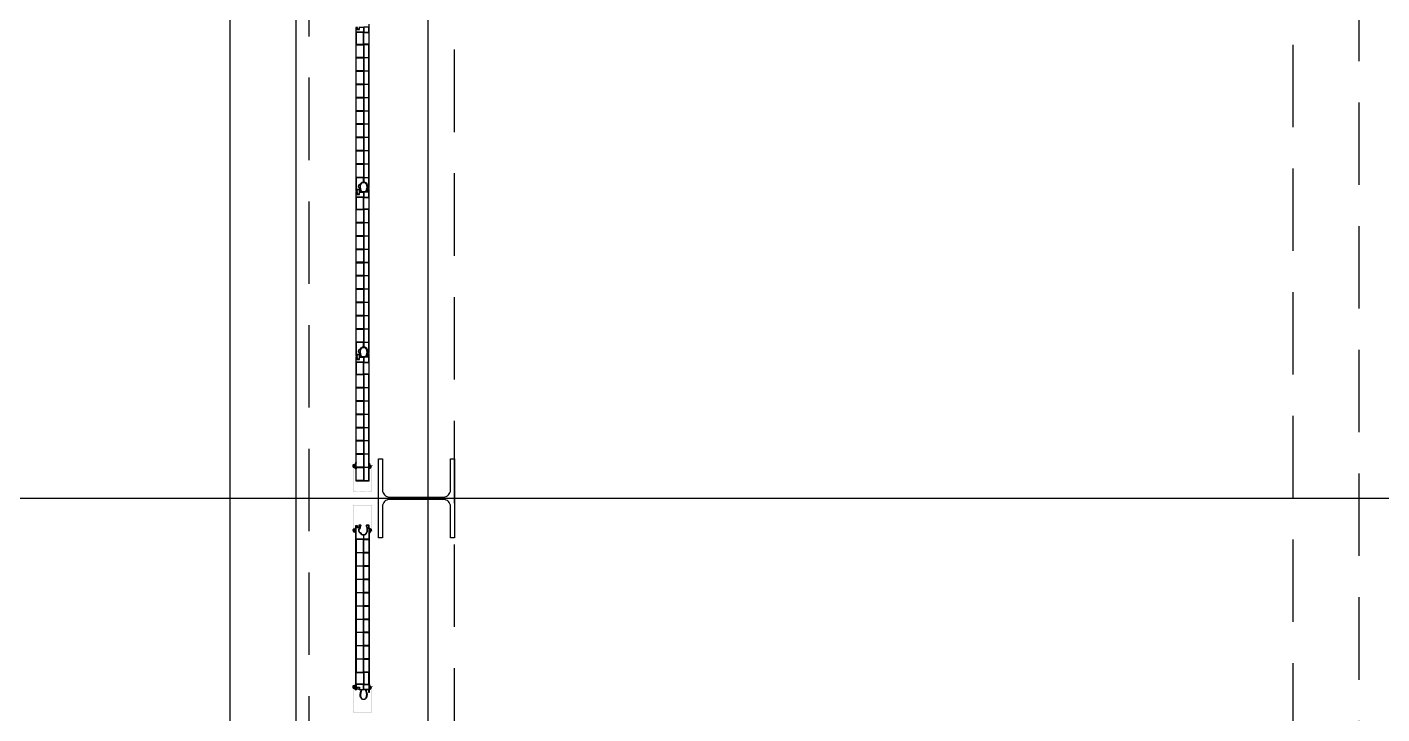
# Model space of a CAD drawing. Header units: millimetres. Extents: x -10134 to 185601, y -10232 to 93662.
# Drawn here: x 28969 to 33075, y 37357 to 39439 of the extents above; entities that cross this region are included whole.
import ezdxf

# ---------------------------------------------------------------- set-up
doc = ezdxf.new("R2010")
doc.units = ezdxf.units.MM
doc.header["$LTSCALE"] = 100
doc.linetypes.add('B0403', pattern=[3.75, 2.5, -1.25])
for name, color, linetype in [('A--L21', 8, 'Continuous'), ('A--L28', 8, 'Continuous'), ('A--L32', 8, 'Continuous'), ('AL$7A---_STRAMIEN', 1, 'Continuous')]:
    doc.layers.add(name, color=color, linetype=linetype)
pattern_1 = [(225, (30079.8289, 38228.6992), (0.3535534, -0.3535534), []), (315, (30079.8289, 38228.6992), (1.0606602, -0.3535534), [1.25, -0.75])]
pattern_2 = [(225, (30079.8289, 37558.6992), (0.3535534, -0.3535534), []), (315, (30079.8289, 37558.6992), (1.0606602, -0.3535534), [1.25, -0.75])]
pattern_3 = [(135, (30079.8289, 37792.54143), (0.3535534, 0.3535534), []), (45, (30079.8289, 37792.54143), (1.0606602, 0.3535534), [1.25, -0.75])]

msp = doc.modelspace()

# ---------------------------------------------------------------- hatches: boundary and pattern name
at = {"layer": 'A--L21'}
h = msp.add_hatch(dxfattribs=at)
h.set_pattern_fill('ANSI38', color=256, scale=4, angle=-180, style=0)
h.set_pattern_definition(pattern_1)
edge = h.paths.add_edge_path()
edge.add_arc((29963.9, 38111.7), 0.8, 78.2772, 180)
edge.add_line((29963.1, 38111.7), (29963.1, 38107.3))
edge.add_arc((29964.1, 38107.3), 1, 180, 238.7681)
edge.add_line((29963.6, 38106.4), (29964.7, 38101.8))
edge.add_arc((29964.1, 38099.9), 2, 0, 72.3036, ccw=False)
edge.add_arc((29965.6, 38099.9), 0.52, 184.1854, 357.8283, ccw=False)
edge.add_arc((29963.8, 38099.4), 1.37, 19.6033, 84.6041)
edge.add_arc((29972.6, 38108.7), 11.8, 179.5092, 222.3604, ccw=False)
edge.add_arc((29961, 38108.9), 0.202, 36.3393, 193.6675, ccw=False)
edge.add_line((29961.2, 38109), (29961.3, 38108.8))
edge.add_arc((29961.4, 38108.9), 0.2, 218.6428, 360)
edge.add_line((29961.6, 38108.9), (29961.6, 38110.7))
edge.add_arc((29961.4, 38110.7), 0.2, 360, 450)
edge.add_line((29961.4, 38110.9), (29959.7, 38110.9))
edge.add_arc((29959.5, 38109.8), 1.09, 80.8319, 201.3735)
edge.add_arc((29949.4, 38106.6), 9.57, -11.3116, 16.7707, ccw=False)
edge.add_arc((29958.5, 38104.8), 0.3, 270, 342.8423, ccw=False)
edge.add_line((29958.5, 38104.5), (29957.6, 38104.5))
edge.add_arc((29957.6, 38104.9), 0.4, 189.1527, 272.2165, ccw=False)
edge.add_line((29957.2, 38104.9), (29957, 38110.6))
edge.add_arc((29959, 38110.6), 2, 98.5926, 180.0148, ccw=False)
edge.add_line((29958.7, 38112.6), (29961.9, 38112.7))
edge.add_arc((29961.9, 38114.7), 2, 270.5128, 308.5841)
edge.add_line((29963.1, 38113.2), (29965.5, 38118.5))
edge.add_arc((29965.8, 38118.2), 0.4, -52.9707, 132.2959, ccw=False)
edge.add_line((29966, 38117.9), (29964.1, 38112.4))
h = msp.add_hatch(dxfattribs=at)
h.set_pattern_fill('ANSI33', color=256, scale=4, angle=-180, style=0)
h.set_pattern_definition([(225, (30079.8289, 38228.6992), (0.7071068, -0.7071068), []), (225, (30079.1218, 38228.6992), (0.7071068, -0.7071068), [0.5, -0.25])])
edge = h.paths.add_edge_path()
edge.add_arc((29977.1, 38030.8), 0.2, 224.9987, 270)
edge.add_line((29977.1, 38030.6), (29985.1, 38030.6))
edge.add_arc((29985.1, 38030.8), 0.2, 270, 314.9995)
edge.add_line((29985.3, 38030.7), (29985.4, 38030.8))
edge.add_arc((29985.5, 38030.6), 0.2, 45.0005, 134.9995, ccw=False)
edge.add_line((29985.7, 38030.8), (29985.8, 38030.7))
edge.add_arc((29985.9, 38030.8), 0.2, 225.0005, 270)
edge.add_line((29985.9, 38030.6), (29993.9, 38030.6))
edge.add_arc((29993.9, 38030.8), 0.2, 270, 315.0013)
edge.add_line((29994.1, 38030.7), (29994.5, 38031.1))
edge.add_arc((29994.6, 38030.9), 0.2, 90, 135.0013, ccw=False)
edge.add_line((29994.6, 38031.1), (30003.4, 38031.1))
edge.add_arc((30003.4, 38030.9), 0.2, 45.0005, 90, ccw=False)
edge.add_line((30003.6, 38031.1), (30004, 38030.7))
edge.add_arc((30004.1, 38030.8), 0.2, 225.0005, 270)
edge.add_line((30004.1, 38030.6), (30013.8, 38030.6))
edge.add_arc((30013.8, 38030.8), 0.2, 270, 360)
edge.add_line((30014, 38030.8), (30014, 38110.4))
edge.add_arc((30013.8, 38110.4), 0.2, 0, 90)
edge.add_line((30013.8, 38110.6), (30009.5, 38110.6))
edge.add_arc((30009.5, 38110.4), 0.2, 90, 180)
edge.add_line((30009.3, 38110.4), (30009.3, 38107.8))
edge.add_arc((30009.5, 38107.8), 0.2, 180, 270)
edge.add_line((30009.5, 38107.6), (30010.1, 38107.6))
edge.add_arc((30010.1, 38107.8), 0.2, 270, 360)
edge.add_line((30010.3, 38107.8), (30010.3, 38108.9))
edge.add_arc((30010.5, 38108.9), 0.2, 90, 180, ccw=False)
edge.add_line((30010.5, 38109.1), (30012.3, 38109.1))
edge.add_arc((30012.3, 38108.9), 0.2, 0, 90, ccw=False)
edge.add_line((30012.5, 38108.9), (30012.5, 38103.8))
edge.add_arc((30012.3, 38103.8), 0.2, -90, 0, ccw=False)
edge.add_line((30012.3, 38103.6), (30010.5, 38103.6))
edge.add_arc((30010.5, 38103.8), 0.2, 180, 270, ccw=False)
edge.add_line((30010.3, 38103.8), (30010.3, 38104.9))
edge.add_arc((30010.1, 38104.9), 0.2, 0, 90)
edge.add_line((30010.1, 38105.1), (30009.5, 38105.1))
edge.add_arc((30009.5, 38104.9), 0.2, 90, 180)
edge.add_line((30009.3, 38104.9), (30009.3, 38100.8))
edge.add_arc((30009.5, 38100.8), 0.2, 180, 270)
edge.add_line((30009.5, 38100.6), (30010.1, 38100.6))
edge.add_arc((30010.1, 38100.8), 0.2, 270, 360)
edge.add_line((30010.3, 38100.8), (30010.3, 38101.9))
edge.add_arc((30010.5, 38101.9), 0.2, 90, 180, ccw=False)
edge.add_line((30010.5, 38102.1), (30011.8, 38102.1))
edge.add_arc((30011.8, 38101.9), 0.2, 0, 90, ccw=False)
edge.add_line((30012, 38101.9), (30012, 38034.5))
edge.add_arc((30011.8, 38034.5), 0.2, -45.0004, 0, ccw=False)
edge.add_line((30012, 38034.4), (30010.3, 38032.7))
edge.add_arc((30010.1, 38032.8), 0.2, 270, 314.9996, ccw=False)
edge.add_line((30010.1, 38032.6), (29960.9, 38032.6))
edge.add_arc((29960.9, 38032.8), 0.2, 225, 270, ccw=False)
edge.add_line((29960.8, 38032.7), (29959.1, 38034.4))
edge.add_arc((29959.2, 38034.5), 0.2, 180, 225, ccw=False)
edge.add_line((29959, 38034.5), (29959, 38101.9))
edge.add_arc((29959.2, 38101.9), 0.2, 90, 180, ccw=False)
edge.add_line((29959.2, 38102.1), (29960.3, 38102.1))
edge.add_arc((29960.3, 38101.9), 0.2, 0, 90, ccw=False)
edge.add_line((29960.5, 38101.9), (29960.5, 38100.8))
edge.add_arc((29960.7, 38100.8), 0.2, 180, 270)
edge.add_line((29960.7, 38100.6), (29961.3, 38100.6))
edge.add_arc((29961.3, 38100.8), 0.2, 270, 360)
edge.add_line((29961.5, 38100.8), (29961.5, 38103.4))
edge.add_arc((29961.3, 38103.4), 0.2, 360, 450)
edge.add_line((29961.3, 38103.6), (29960.7, 38103.6))
edge.add_arc((29960.7, 38103.8), 0.2, 180, 270, ccw=False)
edge.add_line((29960.5, 38103.8), (29960.5, 38109.4))
edge.add_arc((29960.7, 38109.4), 0.2, 39.4134, 179.9932, ccw=False)
edge.add_line((29960.9, 38109.5), (29961.2, 38109.2))
edge.add_arc((29961.3, 38109.3), 0.2, 219.4189, 359.9988)
edge.add_line((29961.5, 38109.3), (29961.5, 38110.4))
edge.add_arc((29961.3, 38110.4), 0.2, 360, 450)
edge.add_line((29961.3, 38110.6), (29959.2, 38110.6))
edge.add_arc((29959.2, 38110.4), 0.2, 90, 180)
edge.add_line((29959, 38110.4), (29959, 38103.8))
edge.add_arc((29958.8, 38103.8), 0.2, -90, 0, ccw=False)
edge.add_line((29958.8, 38103.6), (29957.2, 38103.6))
edge.add_arc((29957.2, 38103.4), 0.2, 90, 180)
edge.add_line((29957, 38103.4), (29957, 38030.8))
edge.add_arc((29957.2, 38030.8), 0.2, 180, 270)
edge.add_line((29957.2, 38030.6), (29966.9, 38030.6))
edge.add_arc((29966.9, 38030.8), 0.2, 270, 314.9997)
edge.add_line((29967.1, 38030.7), (29967.5, 38031.1))
edge.add_arc((29967.6, 38030.9), 0.2, 90, 134.9997, ccw=False)
edge.add_line((29967.6, 38031.1), (29976.4, 38031.1))
edge.add_arc((29976.4, 38030.9), 0.2, 44.9987, 90, ccw=False)
edge.add_line((29976.6, 38031.1), (29977, 38030.7))
h = msp.add_hatch(dxfattribs=at)
h.set_pattern_fill('ANSI38', color=256, scale=4, angle=-180, style=0)
h.set_pattern_definition(pattern_1)
edge = h.paths.add_edge_path(flags=16)
edge.add_line((30009.6, 38105.8), (30010.8, 38105.8))
edge.add_arc((30010.8, 38106.4), 0.6, 270, 450)
edge.add_line((30010.8, 38107), (30009.6, 38107))
edge.add_arc((30009.6, 38106.4), 0.6, 90, 270)
edge = h.paths.add_edge_path()
edge.add_arc((30006.5, 38102.9), 0.2, 127.3189, 242.7921)
edge.add_line((30006.4, 38102.7), (30007.5, 38102.1))
edge.add_line((30007.5, 38102.1), (30009.3, 38102.1))
edge.add_line((30009.3, 38102.1), (30009.3, 38104.5))
edge.add_arc((30009.3, 38104.8), 0.3, 90, 270, ccw=False)
edge.add_line((30009.3, 38105.1), (30010.8, 38105.1))
edge.add_arc((30010.8, 38104.9), 0.2, 31.4642, 90, ccw=False)
edge.add_line((30010.9, 38105), (30011, 38104.6))
edge.add_arc((30011.2, 38104.7), 0.2, 201.5835, 321.0916)
edge.add_line((30011.4, 38104.6), (30012, 38105.8))
edge.add_arc((30011.2, 38106.4), 1, 322.1616, 360)
edge.add_arc((30011.2, 38106.4), 1, 360, 397.8384)
edge.add_line((30012, 38107), (30011.4, 38108.1))
edge.add_arc((30011.2, 38108), 0.2, 38.9084, 158.4165)
edge.add_line((30011, 38108.1), (30010.9, 38107.7))
edge.add_arc((30010.8, 38107.8), 0.2, 270, 328.5358, ccw=False)
edge.add_line((30010.8, 38107.6), (30009.3, 38107.6))
edge.add_arc((30009.3, 38107.9), 0.3, 90, 270, ccw=False)
edge.add_line((30009.3, 38108.2), (30009.3, 38110.4))
edge.add_line((30009.3, 38110.4), (30006.6, 38115.6))
edge.add_arc((30006.4, 38115.2), 0.4, 54.1972, 228.9369)
edge.add_line((30006.1, 38114.9), (30006.8, 38110.3))
edge.add_arc((30005.9, 38109.3), 1.4, -47.8227, 46.3742, ccw=False)
edge.add_line((30006.8, 38108.2), (30006, 38107.3))
edge.add_arc((30006.2, 38107.1), 0.3, 135.9726, 293.0149)
edge.add_line((30006.4, 38106.8), (30007.1, 38107.6))
edge.add_arc((30007.3, 38107.4), 0.2, 0, 130.9955, ccw=False)
edge.add_line((30007.5, 38107.4), (30007.5, 38106.2))
edge.add_arc((30007.3, 38106.2), 0.2, -57.3588, 0, ccw=False)
edge.add_line((30007.4, 38106), (30006.4, 38105.3))
edge.add_arc((30006.5, 38105.1), 0.2, 126.2403, 233.0537)
edge.add_line((30006.4, 38105), (30007.4, 38104.2))
edge.add_arc((30007.3, 38104), 0.2, -66.8939, 66.8939, ccw=False)
edge.add_line((30007.4, 38103.8), (30006.4, 38103.1))
h = msp.add_hatch(dxfattribs=at)
h.set_pattern_fill('ANSI33', color=256, scale=4, angle=-90, style=0)
h.set_pattern_definition([(135, (30079.8289, 37792.5414), (0.7071068, 0.7071068), []), (135, (30079.1218, 37792.5414), (0.7071068, 0.7071068), [0.5, -0.25])])
edge = h.paths.add_edge_path()
edge.add_arc((29977.1, 37990.4), 0.2, 90, 135.0013, ccw=False)
edge.add_line((29977.1, 37990.6), (29985.1, 37990.6))
edge.add_arc((29985.1, 37990.4), 0.2, 45.0005, 90, ccw=False)
edge.add_line((29985.3, 37990.6), (29985.4, 37990.5))
edge.add_arc((29985.5, 37990.6), 0.2, 225.0005, 314.9995)
edge.add_line((29985.7, 37990.5), (29985.8, 37990.6))
edge.add_arc((29985.9, 37990.4), 0.2, 90, 134.9995, ccw=False)
edge.add_line((29985.9, 37990.6), (29993.9, 37990.6))
edge.add_arc((29993.9, 37990.4), 0.2, 44.9987, 90, ccw=False)
edge.add_line((29994.1, 37990.6), (29994.5, 37990.2))
edge.add_arc((29994.6, 37990.3), 0.2, 224.9987, 270)
edge.add_line((29994.6, 37990.1), (30003.4, 37990.1))
edge.add_arc((30003.4, 37990.3), 0.2, 270, 314.9995)
edge.add_line((30003.6, 37990.2), (30004, 37990.6))
edge.add_arc((30004.1, 37990.4), 0.2, 90, 134.9995, ccw=False)
edge.add_line((30004.1, 37990.6), (30013.8, 37990.6))
edge.add_arc((30013.8, 37990.4), 0.2, 0, 90, ccw=False)
edge.add_line((30014, 37990.4), (30014, 37910.8))
edge.add_arc((30013.8, 37910.8), 0.2, -90, 0, ccw=False)
edge.add_line((30013.8, 37910.6), (30009.5, 37910.6))
edge.add_arc((30009.5, 37910.8), 0.2, 180, 270, ccw=False)
edge.add_line((30009.3, 37910.8), (30009.3, 37913.4))
edge.add_arc((30009.5, 37913.4), 0.2, 90, 180, ccw=False)
edge.add_line((30009.5, 37913.6), (30010.1, 37913.6))
edge.add_arc((30010.1, 37913.4), 0.2, 0, 90, ccw=False)
edge.add_line((30010.3, 37913.4), (30010.3, 37912.3))
edge.add_arc((30010.5, 37912.3), 0.2, 180, 270)
edge.add_line((30010.5, 37912.1), (30012.3, 37912.1))
edge.add_arc((30012.3, 37912.3), 0.2, 270, 360)
edge.add_line((30012.5, 37912.3), (30012.5, 37917.4))
edge.add_arc((30012.3, 37917.4), 0.2, 0, 90)
edge.add_line((30012.3, 37917.6), (30010.5, 37917.6))
edge.add_arc((30010.5, 37917.4), 0.2, 90, 180)
edge.add_line((30010.3, 37917.4), (30010.3, 37916.3))
edge.add_arc((30010.1, 37916.3), 0.2, -90, 0, ccw=False)
edge.add_line((30010.1, 37916.1), (30009.5, 37916.1))
edge.add_arc((30009.5, 37916.3), 0.2, 180, 270, ccw=False)
edge.add_line((30009.3, 37916.3), (30009.3, 37920.4))
edge.add_arc((30009.5, 37920.4), 0.2, 90, 180, ccw=False)
edge.add_line((30009.5, 37920.6), (30010.1, 37920.6))
edge.add_arc((30010.1, 37920.4), 0.2, 0, 90, ccw=False)
edge.add_line((30010.3, 37920.4), (30010.3, 37919.3))
edge.add_arc((30010.5, 37919.3), 0.2, 180, 270)
edge.add_line((30010.5, 37919.1), (30011.8, 37919.1))
edge.add_arc((30011.8, 37919.3), 0.2, 270, 360)
edge.add_line((30012, 37919.3), (30012, 37986.7))
edge.add_arc((30011.8, 37986.7), 0.2, 0, 45.0004)
edge.add_line((30012, 37986.9), (30010.3, 37988.6))
edge.add_arc((30010.1, 37988.4), 0.2, 45.0004, 90)
edge.add_line((30010.1, 37988.6), (29960.9, 37988.6))
edge.add_arc((29960.9, 37988.4), 0.2, 90, 135)
edge.add_line((29960.8, 37988.6), (29959.1, 37986.9))
edge.add_arc((29959.2, 37986.7), 0.2, 135, 180)
edge.add_line((29959, 37986.7), (29959, 37919.3))
edge.add_arc((29959.2, 37919.3), 0.2, 180, 270)
edge.add_line((29959.2, 37919.1), (29960.3, 37919.1))
edge.add_arc((29960.3, 37919.3), 0.2, 270, 360)
edge.add_line((29960.5, 37919.3), (29960.5, 37920.4))
edge.add_arc((29960.7, 37920.4), 0.2, 90, 180, ccw=False)
edge.add_line((29960.7, 37920.6), (29961.3, 37920.6))
edge.add_arc((29961.3, 37920.4), 0.2, 0, 90, ccw=False)
edge.add_line((29961.5, 37920.4), (29961.5, 37917.8))
edge.add_arc((29961.3, 37917.8), 0.2, -90, 0, ccw=False)
edge.add_line((29961.3, 37917.6), (29960.7, 37917.6))
edge.add_arc((29960.7, 37917.4), 0.2, 90, 180)
edge.add_line((29960.5, 37917.4), (29960.5, 37911.8))
edge.add_arc((29960.7, 37911.8), 0.2, 180.0068, 320.5866)
edge.add_line((29960.9, 37911.7), (29961.2, 37912))
edge.add_arc((29961.3, 37911.9), 0.2, 0.0012, 140.5811, ccw=False)
edge.add_line((29961.5, 37911.9), (29961.5, 37910.8))
edge.add_arc((29961.3, 37910.8), 0.2, -90, 0, ccw=False)
edge.add_line((29961.3, 37910.6), (29959.2, 37910.6))
edge.add_arc((29959.2, 37910.8), 0.2, 180, 270, ccw=False)
edge.add_line((29959, 37910.8), (29959, 37917.4))
edge.add_arc((29958.8, 37917.4), 0.2, 0, 90)
edge.add_line((29958.8, 37917.6), (29957.2, 37917.6))
edge.add_arc((29957.2, 37917.8), 0.2, 180, 270, ccw=False)
edge.add_line((29957, 37917.8), (29957, 37990.4))
edge.add_arc((29957.2, 37990.4), 0.2, 90, 180, ccw=False)
edge.add_line((29957.2, 37990.6), (29966.9, 37990.6))
edge.add_arc((29966.9, 37990.4), 0.2, 45.0003, 90, ccw=False)
edge.add_line((29967.1, 37990.6), (29967.5, 37990.2))
edge.add_arc((29967.6, 37990.3), 0.2, 225.0003, 270)
edge.add_line((29967.6, 37990.1), (29976.4, 37990.1))
edge.add_arc((29976.4, 37990.3), 0.2, 270, 315.0013)
edge.add_line((29976.6, 37990.2), (29977, 37990.6))
h = msp.add_hatch(dxfattribs=at)
h.set_pattern_fill('ANSI38', color=256, scale=4, angle=-90, style=0)
h.set_pattern_definition(pattern_3)
edge = h.paths.add_edge_path()
edge.add_arc((29963.9, 37909.6), 0.8, 180, 281.7228, ccw=False)
edge.add_line((29963.1, 37909.6), (29963.1, 37914))
edge.add_arc((29964.1, 37914), 1, 121.2319, 180, ccw=False)
edge.add_line((29963.6, 37914.8), (29964.7, 37919.5))
edge.add_arc((29964.1, 37921.4), 2, 287.6964, 360)
edge.add_arc((29965.6, 37921.4), 0.52, 2.1717, 175.8146)
edge.add_arc((29963.8, 37921.9), 1.37, 275.3959, 340.3967, ccw=False)
edge.add_arc((29972.6, 37912.5), 11.8, 137.6396, 180.4908)
edge.add_arc((29961, 37912.4), 0.202, 166.3325, 323.6607)
edge.add_line((29961.2, 37912.2), (29961.3, 37912.4))
edge.add_arc((29961.4, 37912.3), 0.2, 0, 141.3572, ccw=False)
edge.add_line((29961.6, 37912.3), (29961.6, 37910.6))
edge.add_arc((29961.4, 37910.6), 0.2, -90, 0, ccw=False)
edge.add_line((29961.4, 37910.4), (29959.7, 37910.4))
edge.add_arc((29959.5, 37911.4), 1.09, 158.6265, 279.1681, ccw=False)
edge.add_arc((29949.4, 37914.6), 9.57, 343.2293, 371.3116)
edge.add_arc((29958.5, 37916.4), 0.3, 17.1577, 90)
edge.add_line((29958.5, 37916.7), (29957.6, 37916.7))
edge.add_arc((29957.6, 37916.3), 0.4, 87.7835, 170.8473)
edge.add_line((29957.2, 37916.4), (29957, 37910.6))
edge.add_arc((29959, 37910.6), 2, 179.9852, 261.4074)
edge.add_line((29958.7, 37908.7), (29961.9, 37908.5))
edge.add_arc((29961.9, 37906.5), 2, 51.4159, 89.4872, ccw=False)
edge.add_line((29963.1, 37908.1), (29965.5, 37902.7))
edge.add_arc((29965.8, 37903), 0.4, 227.7041, 412.9707)
edge.add_line((29966, 37903.3), (29964.1, 37908.8))
h = msp.add_hatch(dxfattribs=at)
h.set_pattern_fill('ANSI38', color=256, scale=4, angle=-90, style=0)
h.set_pattern_definition(pattern_3)
edge = h.paths.add_edge_path(flags=16)
edge.add_line((30009.6, 37915.5), (30010.8, 37915.5))
edge.add_arc((30010.8, 37914.9), 0.6, -90, 90, ccw=False)
edge.add_line((30010.8, 37914.3), (30009.6, 37914.3))
edge.add_arc((30009.6, 37914.9), 0.6, 90, 270, ccw=False)
edge = h.paths.add_edge_path()
edge.add_arc((30006.5, 37918.3), 0.2, 117.2079, 232.6811, ccw=False)
edge.add_line((30006.4, 37918.5), (30007.5, 37919.1))
edge.add_line((30007.5, 37919.1), (30009.3, 37919.1))
edge.add_line((30009.3, 37919.1), (30009.3, 37916.7))
edge.add_arc((30009.3, 37916.4), 0.3, 90, 270)
edge.add_line((30009.3, 37916.1), (30010.8, 37916.1))
edge.add_arc((30010.8, 37916.3), 0.2, 270, 328.5358)
edge.add_line((30010.9, 37916.2), (30011, 37916.6))
edge.add_arc((30011.2, 37916.5), 0.2, 38.9084, 158.4165, ccw=False)
edge.add_line((30011.4, 37916.6), (30012, 37915.5))
edge.add_arc((30011.2, 37914.9), 1, 0, 37.8384, ccw=False)
edge.add_arc((30011.2, 37914.9), 1, -37.8384, 0, ccw=False)
edge.add_line((30012, 37914.3), (30011.4, 37913.1))
edge.add_arc((30011.2, 37913.2), 0.2, 201.5835, 321.0916, ccw=False)
edge.add_line((30011, 37913.1), (30010.9, 37913.5))
edge.add_arc((30010.8, 37913.4), 0.2, 31.4642, 90)
edge.add_line((30010.8, 37913.6), (30009.3, 37913.6))
edge.add_arc((30009.3, 37913.3), 0.3, 90, 270)
edge.add_line((30009.3, 37913), (30009.3, 37910.8))
edge.add_line((30009.3, 37910.8), (30006.6, 37905.7))
edge.add_arc((30006.4, 37906), 0.4, 131.0631, 305.8028, ccw=False)
edge.add_line((30006.1, 37906.3), (30006.8, 37911))
edge.add_arc((30005.9, 37912), 1.4, 313.6258, 407.8227)
edge.add_line((30006.8, 37913), (30006, 37914))
edge.add_arc((30006.2, 37914.2), 0.3, 66.9851, 224.0274, ccw=False)
edge.add_line((30006.4, 37914.5), (30007.1, 37913.7))
edge.add_arc((30007.3, 37913.8), 0.2, 229.0045, 360)
edge.add_line((30007.5, 37913.8), (30007.5, 37915))
edge.add_arc((30007.3, 37915), 0.2, 360, 417.3588)
edge.add_line((30007.4, 37915.2), (30006.4, 37916))
edge.add_arc((30006.5, 37916.1), 0.2, 126.9463, 233.7597, ccw=False)
edge.add_line((30006.4, 37916.3), (30007.4, 37917))
edge.add_arc((30007.3, 37917.2), 0.2, 293.1061, 426.8939)
edge.add_line((30007.4, 37917.4), (30006.4, 37918.2))
h = msp.add_hatch(dxfattribs=at)
h.set_pattern_fill('ANSI38', color=256, scale=4, angle=-180, style=0)
h.set_pattern_definition(pattern_2)
edge = h.paths.add_edge_path()
edge.add_arc((29963.9, 37441.7), 0.8, 78.2772, 180)
edge.add_line((29963.1, 37441.7), (29963.1, 37437.3))
edge.add_arc((29964.1, 37437.3), 1, 180, 238.7681)
edge.add_line((29963.6, 37436.4), (29964.7, 37431.8))
edge.add_arc((29964.1, 37429.9), 2, 0, 72.3036, ccw=False)
edge.add_arc((29965.6, 37429.9), 0.52, 184.1854, 357.8283, ccw=False)
edge.add_arc((29963.8, 37429.4), 1.37, 19.6033, 84.6041)
edge.add_arc((29972.6, 37438.7), 11.8, 179.5092, 222.3604, ccw=False)
edge.add_arc((29961, 37438.9), 0.202, 36.3393, 193.6675, ccw=False)
edge.add_line((29961.2, 37439), (29961.3, 37438.8))
edge.add_arc((29961.4, 37438.9), 0.2, 218.6428, 360)
edge.add_line((29961.6, 37438.9), (29961.6, 37440.7))
edge.add_arc((29961.4, 37440.7), 0.2, 360, 450)
edge.add_line((29961.4, 37440.9), (29959.7, 37440.9))
edge.add_arc((29959.5, 37439.8), 1.09, 80.8319, 201.3735)
edge.add_arc((29949.4, 37436.6), 9.57, -11.3116, 16.7707, ccw=False)
edge.add_arc((29958.5, 37434.8), 0.3, 270, 342.8423, ccw=False)
edge.add_line((29958.5, 37434.5), (29957.6, 37434.5))
edge.add_arc((29957.6, 37434.9), 0.4, 189.1527, 272.2165, ccw=False)
edge.add_line((29957.2, 37434.9), (29957, 37440.6))
edge.add_arc((29959, 37440.6), 2, 98.5926, 180.0148, ccw=False)
edge.add_line((29958.7, 37442.6), (29961.9, 37442.7))
edge.add_arc((29961.9, 37444.7), 2, 270.5128, 308.5841)
edge.add_line((29963.1, 37443.2), (29965.5, 37448.5))
edge.add_arc((29965.8, 37448.2), 0.4, -52.9707, 132.2959, ccw=False)
edge.add_line((29966, 37447.9), (29964.1, 37442.4))
h = msp.add_hatch(dxfattribs=at)
h.set_pattern_fill('ANSI38', color=256, scale=4, angle=-180, style=0)
h.set_pattern_definition(pattern_2)
edge = h.paths.add_edge_path(flags=16)
edge.add_line((30009.6, 37435.8), (30010.8, 37435.8))
edge.add_arc((30010.8, 37436.4), 0.6, 270, 450)
edge.add_line((30010.8, 37437), (30009.6, 37437))
edge.add_arc((30009.6, 37436.4), 0.6, 90, 270)
edge = h.paths.add_edge_path()
edge.add_arc((30006.5, 37432.9), 0.2, 127.3189, 242.7921)
edge.add_line((30006.4, 37432.7), (30007.5, 37432.1))
edge.add_line((30007.5, 37432.1), (30009.3, 37432.1))
edge.add_line((30009.3, 37432.1), (30009.3, 37434.5))
edge.add_arc((30009.3, 37434.8), 0.3, 90, 270, ccw=False)
edge.add_line((30009.3, 37435.1), (30010.8, 37435.1))
edge.add_arc((30010.8, 37434.9), 0.2, 31.4642, 90, ccw=False)
edge.add_line((30010.9, 37435), (30011, 37434.6))
edge.add_arc((30011.2, 37434.7), 0.2, 201.5835, 321.0916)
edge.add_line((30011.4, 37434.6), (30012, 37435.8))
edge.add_arc((30011.2, 37436.4), 1, 322.1616, 360)
edge.add_arc((30011.2, 37436.4), 1, 360, 397.8384)
edge.add_line((30012, 37437), (30011.4, 37438.1))
edge.add_arc((30011.2, 37438), 0.2, 38.9084, 158.4165)
edge.add_line((30011, 37438.1), (30010.9, 37437.7))
edge.add_arc((30010.8, 37437.8), 0.2, 270, 328.5358, ccw=False)
edge.add_line((30010.8, 37437.6), (30009.3, 37437.6))
edge.add_arc((30009.3, 37437.9), 0.3, 90, 270, ccw=False)
edge.add_line((30009.3, 37438.2), (30009.3, 37440.4))
edge.add_line((30009.3, 37440.4), (30006.6, 37445.6))
edge.add_arc((30006.4, 37445.2), 0.4, 54.1972, 228.9369)
edge.add_line((30006.1, 37444.9), (30006.8, 37440.3))
edge.add_arc((30005.9, 37439.3), 1.4, -47.8227, 46.3742, ccw=False)
edge.add_line((30006.8, 37438.2), (30006, 37437.3))
edge.add_arc((30006.2, 37437.1), 0.3, 135.9726, 293.0149)
edge.add_line((30006.4, 37436.8), (30007.1, 37437.6))
edge.add_arc((30007.3, 37437.4), 0.2, 0, 130.9955, ccw=False)
edge.add_line((30007.5, 37437.4), (30007.5, 37436.2))
edge.add_arc((30007.3, 37436.2), 0.2, -57.3588, 0, ccw=False)
edge.add_line((30007.4, 37436), (30006.4, 37435.3))
edge.add_arc((30006.5, 37435.1), 0.2, 126.2403, 233.0537)
edge.add_line((30006.4, 37435), (30007.4, 37434.2))
edge.add_arc((30007.3, 37434), 0.2, -66.8939, 66.8939, ccw=False)
edge.add_line((30007.4, 37433.8), (30006.4, 37433.1))
h = msp.add_hatch(dxfattribs=at)
h.set_pattern_fill('ANSI33', color=256, scale=4, angle=-180, style=0)
h.set_pattern_definition([(225, (30079.8289, 37558.6992), (0.7071068, -0.7071068), []), (225, (30079.1218, 37558.6992), (0.7071068, -0.7071068), [0.5, -0.25])])
edge = h.paths.add_edge_path()
edge.add_arc((29977.1, 37360.8), 0.2, 224.9987, 270)
edge.add_line((29977.1, 37360.6), (29985.1, 37360.6))
edge.add_arc((29985.1, 37360.8), 0.2, 270, 314.9995)
edge.add_line((29985.3, 37360.7), (29985.4, 37360.8))
edge.add_arc((29985.5, 37360.6), 0.2, 45.0005, 134.9995, ccw=False)
edge.add_line((29985.7, 37360.8), (29985.8, 37360.7))
edge.add_arc((29985.9, 37360.8), 0.2, 225.0005, 270)
edge.add_line((29985.9, 37360.6), (29993.9, 37360.6))
edge.add_arc((29993.9, 37360.8), 0.2, 270, 315.0013)
edge.add_line((29994.1, 37360.7), (29994.5, 37361.1))
edge.add_arc((29994.6, 37360.9), 0.2, 90, 135.0013, ccw=False)
edge.add_line((29994.6, 37361.1), (30003.4, 37361.1))
edge.add_arc((30003.4, 37360.9), 0.2, 45.0005, 90, ccw=False)
edge.add_line((30003.6, 37361.1), (30004, 37360.7))
edge.add_arc((30004.1, 37360.8), 0.2, 225.0005, 270)
edge.add_line((30004.1, 37360.6), (30013.8, 37360.6))
edge.add_arc((30013.8, 37360.8), 0.2, 270, 360)
edge.add_line((30014, 37360.8), (30014, 37440.4))
edge.add_arc((30013.8, 37440.4), 0.2, 0, 90)
edge.add_line((30013.8, 37440.6), (30009.5, 37440.6))
edge.add_arc((30009.5, 37440.4), 0.2, 90, 180)
edge.add_line((30009.3, 37440.4), (30009.3, 37437.8))
edge.add_arc((30009.5, 37437.8), 0.2, 180, 270)
edge.add_line((30009.5, 37437.6), (30010.1, 37437.6))
edge.add_arc((30010.1, 37437.8), 0.2, 270, 360)
edge.add_line((30010.3, 37437.8), (30010.3, 37438.9))
edge.add_arc((30010.5, 37438.9), 0.2, 90, 180, ccw=False)
edge.add_line((30010.5, 37439.1), (30012.3, 37439.1))
edge.add_arc((30012.3, 37438.9), 0.2, 0, 90, ccw=False)
edge.add_line((30012.5, 37438.9), (30012.5, 37433.8))
edge.add_arc((30012.3, 37433.8), 0.2, -90, 0, ccw=False)
edge.add_line((30012.3, 37433.6), (30010.5, 37433.6))
edge.add_arc((30010.5, 37433.8), 0.2, 180, 270, ccw=False)
edge.add_line((30010.3, 37433.8), (30010.3, 37434.9))
edge.add_arc((30010.1, 37434.9), 0.2, 0, 90)
edge.add_line((30010.1, 37435.1), (30009.5, 37435.1))
edge.add_arc((30009.5, 37434.9), 0.2, 90, 180)
edge.add_line((30009.3, 37434.9), (30009.3, 37430.8))
edge.add_arc((30009.5, 37430.8), 0.2, 180, 270)
edge.add_line((30009.5, 37430.6), (30010.1, 37430.6))
edge.add_arc((30010.1, 37430.8), 0.2, 270, 360)
edge.add_line((30010.3, 37430.8), (30010.3, 37431.9))
edge.add_arc((30010.5, 37431.9), 0.2, 90, 180, ccw=False)
edge.add_line((30010.5, 37432.1), (30011.8, 37432.1))
edge.add_arc((30011.8, 37431.9), 0.2, 0, 90, ccw=False)
edge.add_line((30012, 37431.9), (30012, 37364.5))
edge.add_arc((30011.8, 37364.5), 0.2, -45.0004, 0, ccw=False)
edge.add_line((30012, 37364.4), (30010.3, 37362.7))
edge.add_arc((30010.1, 37362.8), 0.2, 270, 314.9996, ccw=False)
edge.add_line((30010.1, 37362.6), (29960.9, 37362.6))
edge.add_arc((29960.9, 37362.8), 0.2, 225, 270, ccw=False)
edge.add_line((29960.8, 37362.7), (29959.1, 37364.4))
edge.add_arc((29959.2, 37364.5), 0.2, 180, 225, ccw=False)
edge.add_line((29959, 37364.5), (29959, 37431.9))
edge.add_arc((29959.2, 37431.9), 0.2, 90, 180, ccw=False)
edge.add_line((29959.2, 37432.1), (29960.3, 37432.1))
edge.add_arc((29960.3, 37431.9), 0.2, 0, 90, ccw=False)
edge.add_line((29960.5, 37431.9), (29960.5, 37430.8))
edge.add_arc((29960.7, 37430.8), 0.2, 180, 270)
edge.add_line((29960.7, 37430.6), (29961.3, 37430.6))
edge.add_arc((29961.3, 37430.8), 0.2, 270, 360)
edge.add_line((29961.5, 37430.8), (29961.5, 37433.4))
edge.add_arc((29961.3, 37433.4), 0.2, 360, 450)
edge.add_line((29961.3, 37433.6), (29960.7, 37433.6))
edge.add_arc((29960.7, 37433.8), 0.2, 180, 270, ccw=False)
edge.add_line((29960.5, 37433.8), (29960.5, 37439.4))
edge.add_arc((29960.7, 37439.4), 0.2, 39.4134, 179.9932, ccw=False)
edge.add_line((29960.9, 37439.5), (29961.2, 37439.2))
edge.add_arc((29961.3, 37439.3), 0.2, 219.4189, 359.9988)
edge.add_line((29961.5, 37439.3), (29961.5, 37440.4))
edge.add_arc((29961.3, 37440.4), 0.2, 360, 450)
edge.add_line((29961.3, 37440.6), (29959.2, 37440.6))
edge.add_arc((29959.2, 37440.4), 0.2, 90, 180)
edge.add_line((29959, 37440.4), (29959, 37433.8))
edge.add_arc((29958.8, 37433.8), 0.2, -90, 0, ccw=False)
edge.add_line((29958.8, 37433.6), (29957.2, 37433.6))
edge.add_arc((29957.2, 37433.4), 0.2, 90, 180)
edge.add_line((29957, 37433.4), (29957, 37360.8))
edge.add_arc((29957.2, 37360.8), 0.2, 180, 270)
edge.add_line((29957.2, 37360.6), (29966.9, 37360.6))
edge.add_arc((29966.9, 37360.8), 0.2, 270, 314.9997)
edge.add_line((29967.1, 37360.7), (29967.5, 37361.1))
edge.add_arc((29967.6, 37360.9), 0.2, 90, 134.9997, ccw=False)
edge.add_line((29967.6, 37361.1), (29976.4, 37361.1))
edge.add_arc((29976.4, 37360.9), 0.2, 44.9987, 90, ccw=False)
edge.add_line((29976.6, 37361.1), (29977, 37360.7))

# ---------------------------------------------------------------- linework, layer by layer
at = {"layer": 'A--L21', "linetype": 'B0403'}
for p, q in [((29824, 17660.6), (29824, 88370.6)), ((30264, 18120.6), (30264, 45510.6))]:
    msp.add_line(p, q, dxfattribs=at)
at = {"layer": 'A--L21'}
for p, q in [((29784, 27810.6), (29784, 78210.6)), ((29584, 28010.6), (29584, 78010.6)), ((30014, 38110.3), (30014, 38109.1)), ((29965.3, 38063.6), (30006, 38063.6)), ((30014, 37910.9), (30014, 37912.1)), ((30014, 37440.3), (30014, 37439.1))]:
    msp.add_line(p, q, dxfattribs=at)
for points in [[(29974.9, 39439.7), (29974.9, 39432.3), (29969.7, 39432.3, -0.538226), (29968.4, 39434.4, -0.051879), (29969.6, 39435.6, 0.668905), (29968.4, 39438.1), (29965.3, 39438.1), (29965.3, 38940.9), (29968.2, 38940.9, 0.615588), (29969.5, 38943.3, -0.001528), (29968.6, 38944.5, -0.603288), (29969.6, 38946.8), (29974.7, 38946.8, -0.414214), (29974.9, 38946.6), (29974.9, 38939.6, 0.414214), (29975.1, 38939.4), (29978.9, 38939.4, 0.230022), (29980.3, 38940.2, 0.182419), (29980.4, 38941.5, -0.086574), (29977.9, 38950.7)], [(29977.7, 38950.8, -0.786352), (29979.8, 38962.7, 0.289246), (29980, 38962.8, -0.649582), (29997.3, 38963.6, -0.228645), (29997.8, 38944, 0.241202), (29998, 38940.4, 0.267949), (29999.7, 38939.4), (30003.2, 38939.4, 0.414214), (30004.8, 38940.9), (30004.8, 38950.6), (30006, 38950.6), (30006, 39447.8)], [(29977.7, 38450.8, -0.786352), (29979.8, 38462.7, 0.289246), (29980, 38462.8, -0.649582), (29997.3, 38463.6, -0.228645), (29997.8, 38444, 0.241202), (29998, 38440.4, 0.267949), (29999.7, 38439.4), (30003.2, 38439.4, 0.414214), (30004.8, 38440.9), (30004.8, 38450.6), (30006, 38450.6), (30006, 38947.8), (30005, 38947.8), (30005, 38939.7), (29998.7, 38939.7, -0.614899), (29996.9, 38943.2, 0.235201), (29997.2, 38963.5, 0.299118), (29988.8, 38968.9, 0.299118), (29980.5, 38963.5, 0.235201), (29980.7, 38943.2, -0.614899), (29978.9, 38939.7), (29974.9, 38939.7), (29974.9, 38932.3), (29969.7, 38932.3, -0.538226), (29968.4, 38934.4, -0.051879), (29969.6, 38935.6, 0.668905), (29968.4, 38938.1), (29965.3, 38938.1), (29965.3, 38440.9), (29968.2, 38440.9, 0.615588), (29969.5, 38443.3, -0.001528), (29968.6, 38444.5, -0.603288), (29969.6, 38446.8), (29974.7, 38446.8, -0.414214), (29974.9, 38446.6), (29974.9, 38439.6, 0.414214), (29975.1, 38439.4), (29978.9, 38439.4, 0.230022), (29980.3, 38440.2, 0.182419), (29980.4, 38441.5, -0.086574), (29977.9, 38450.7)], [(29981.5, 38963.1, -0.299118), (29988.8, 38967.9, -0.299118), (29996.2, 38963.1, -0.232962), (29996.1, 38943.8, 0.291468), (29995.9, 38940.3, -0.569521), (29995.5, 38939.7), (29982.2, 38939.7, -0.569521), (29981.8, 38940.3, 0.280699), (29981.6, 38943.7, -0.235201), (29981.4, 38963, -0.235201)], [(29998.2, 38964, -0.228645), (29998.8, 38943.6, 0.106177), (29998.5, 38942.4, 0.414214), (30000.4, 38940.4), (30002.2, 38940.4, 0.414214), (30003.8, 38942), (30003.8, 38951.6), (30005, 38951.6), (30005, 38956.7), (30005, 38982.4), (29989, 38982.4), (29989, 38969.9, -0.279737), (29998.2, 38964)], [(29998.2, 38464, -0.228645), (29998.8, 38443.6, 0.106177), (29998.5, 38442.4, 0.414214), (30000.4, 38440.4), (30002.2, 38440.4, 0.414214), (30003.8, 38442), (30003.8, 38451.6), (30005, 38451.6), (30005, 38456.7), (30005, 38482.4), (29989, 38482.4), (29989, 38469.9, -0.279737), (29998.2, 38464)], [(30006, 38063.6), (30006, 38447.6), (30005, 38447.6), (30005, 38439.4), (29998.7, 38439.4, -0.614899), (29996.9, 38443, 0.235201), (29997.2, 38463.2, 0.299118), (29988.8, 38468.7, 0.299118), (29980.5, 38463.2, 0.235201), (29980.7, 38443, -0.614899), (29978.9, 38439.4), (29974.9, 38439.4), (29974.9, 38432), (29969.7, 38432, -0.538226), (29968.4, 38434.2, -0.051879), (29969.6, 38435.4, 0.668905), (29968.4, 38437.9), (29965.3, 38437.9), (29965.3, 38063.6)], [(29981.5, 38462.8, -0.299118), (29988.8, 38467.7, -0.299118), (29996.2, 38462.8, -0.232962), (29996.1, 38443.6, 0.291468), (29995.9, 38440.1, -0.569521), (29995.5, 38439.4), (29982.2, 38439.4, -0.569521), (29981.8, 38440.1, 0.280699), (29981.6, 38443.4, -0.235201), (29981.4, 38462.8, -0.235201)], [(29977.7, 37918.5, 0.786352), (29979.8, 37906.6, -0.289246), (29980, 37906.5, 0.649582), (29997.3, 37905.7, 0.228645), (29997.8, 37925.3, -0.241202), (29998, 37928.9, -0.267949), (29999.7, 37929.9), (30003.2, 37929.9, -0.414214), (30004.8, 37928.4), (30004.8, 37918.7), (30006, 37918.7), (30006, 37421.5), (30005, 37421.5), (30005, 37429.6), (29998.7, 37429.6, 0.614899), (29996.9, 37426.1, -0.235201), (29997.2, 37405.8, -0.299118), (29988.8, 37400.4, -0.299118), (29980.5, 37405.8, -0.235201), (29980.7, 37426.1, 0.614899), (29978.9, 37429.6), (29974.9, 37429.6), (29974.9, 37437), (29969.7, 37437, 0.538226), (29968.4, 37434.8, 0.051879), (29969.6, 37433.7, -0.668905), (29968.4, 37431.2), (29965.3, 37431.2), (29965.3, 37928.4), (29968.2, 37928.4, -0.615588), (29969.5, 37926, 0.001528), (29968.6, 37924.8, 0.603288), (29969.6, 37922.5), (29974.7, 37922.5, 0.414214), (29974.9, 37922.7), (29974.9, 37929.7, -0.414214), (29975.1, 37929.9), (29978.9, 37929.9, -0.230022), (29980.3, 37929.1, -0.182419), (29980.4, 37927.8, 0.086574), (29977.9, 37918.6)], [(29998.2, 37905.3, 0.228645), (29998.8, 37925.7, -0.106177), (29998.5, 37926.9, -0.414214), (30000.4, 37928.9), (30002.2, 37928.9, -0.414214), (30003.8, 37927.3), (30003.8, 37917.7), (30005, 37917.7), (30005, 37912.6), (30005, 37886.9), (29989, 37886.9), (29989, 37899.4, 0.279737), (29998.2, 37905.3)], [(29981.5, 37406.2, 0.299118), (29988.8, 37401.4, 0.299118), (29996.2, 37406.2, 0.232962), (29996.1, 37425.5, -0.291468), (29995.9, 37429, 0.569521), (29995.5, 37429.6), (29982.2, 37429.6, 0.569521), (29981.8, 37429, -0.280699), (29981.6, 37425.6, 0.235201), (29981.4, 37406.3, 0.235201)]]:
    msp.add_lwpolyline(points, format="xyb", dxfattribs=at)
for points in [[(29969.7, 39431.3), (29975.9, 39431.3), (29975.9, 39438.6), (29988.4, 39438.6), (29988.4, 39423.4), (29966.3, 39423.4), (29966.3, 39437.1), (29968.6, 39437.1, -0.652088), (29968.9, 39436.4, 0.105395), (29967.9, 39435.4, 0.031809), (29967.5, 39434.5, 0.53387)], [(29969.6, 38947.8), (29975.7, 38947.8, -0.414214), (29975.9, 38947.6), (29975.9, 38940.4), (29978.4, 38940.4, 0.552588), (29979.3, 38941.7, -0.086098), (29976.9, 38950.1, -0.731767), (29979.2, 38963.7, -0.283426), (29988.4, 38969.8), (29988.4, 38982.4), (29966.3, 38982.4), (29966.3, 38956.7), (29966.3, 38942), (29968.5, 38942, 0.695606), (29968.8, 38942.7, -0.105395), (29967.8, 38943.7, -0.031809), (29967.5, 38944.6, -0.53387)], [(29969.7, 38931.3), (29975.9, 38931.3), (29975.9, 38938.6), (29988.4, 38938.6), (29988.4, 38923.4), (29966.3, 38923.4), (29966.3, 38937.1), (29968.6, 38937.1, -0.652088), (29968.9, 38936.4, 0.105395), (29967.9, 38935.4, 0.031809), (29967.5, 38934.5, 0.53387)], [(29969.6, 38447.8), (29975.7, 38447.8, -0.414214), (29975.9, 38447.6), (29975.9, 38440.4), (29978.4, 38440.4, 0.552588), (29979.3, 38441.7, -0.086098), (29976.9, 38450.1, -0.731767), (29979.2, 38463.7, -0.283426), (29988.4, 38469.8), (29988.4, 38482.4), (29966.3, 38482.4), (29966.3, 38456.7), (29966.3, 38442), (29968.5, 38442, 0.695606), (29968.8, 38442.7, -0.105395), (29967.8, 38443.7, -0.031809), (29967.5, 38444.6, -0.53387)], [(29969.7, 38431), (29975.9, 38431), (29975.9, 38438.4), (29988.4, 38438.4), (29988.4, 38423.1), (29966.3, 38423.1), (29966.3, 38436.9), (29968.6, 38436.9, -0.652088), (29968.9, 38436.1, 0.105395), (29967.9, 38435.1, 0.031809), (29967.5, 38434.2, 0.53387)], [(29969.6, 37921.5), (29975.7, 37921.5, 0.414214), (29975.9, 37921.7), (29975.9, 37928.9), (29978.4, 37928.9, -0.552588), (29979.3, 37927.6, 0.086098), (29976.9, 37919.2, 0.731767), (29979.2, 37905.6, 0.283426), (29988.4, 37899.4), (29988.4, 37886.9), (29966.3, 37886.9), (29966.3, 37912.6), (29966.3, 37927.3), (29968.5, 37927.3, -0.695606), (29968.8, 37926.6, 0.105395), (29967.8, 37925.6, 0.031809), (29967.5, 37924.7, 0.53387)], [(29969.7, 37438), (29975.9, 37438), (29975.9, 37430.6), (29988.4, 37430.6), (29988.4, 37445.9), (29966.3, 37445.9), (29966.3, 37432.2), (29968.6, 37432.2, 0.652088), (29968.9, 37432.9, -0.105395), (29967.9, 37433.9, -0.031809), (29967.5, 37434.8, -0.53387)]]:
    msp.add_lwpolyline(points, format="xyb", close=True, dxfattribs=at)
for points in [[(29966.3, 39422.4), (29966.3, 39386.7), (29988.4, 39386.7), (29988.4, 39422.4)], [(30005, 39438.6), (29989, 39438.6), (29989, 39423.4), (30005, 39423.4)], [(30005, 39386.7), (29989, 39386.7), (29989, 39422.4), (30005, 39422.4)], [(29988.4, 39346.4), (29966.3, 39346.4), (29966.3, 39385.6), (29988.4, 39385.6)], [(30005, 39385.6), (29989, 39385.6), (29989, 39346.4), (30005, 39346.4)], [(29988.4, 39306.2), (29966.3, 39306.2), (29966.3, 39345.4), (29988.4, 39345.4)], [(30005, 39345.4), (29989, 39345.4), (29989, 39306.2), (30005, 39306.2)], [(29988.4, 39266), (29966.3, 39266), (29966.3, 39305.2), (29988.4, 39305.2)], [(30005, 39305.2), (29989, 39305.2), (29989, 39266), (30005, 39266)], [(29988.4, 39225.8), (29966.3, 39225.8), (29966.3, 39265), (29988.4, 39265)], [(30005, 39265), (29989, 39265), (29989, 39225.8), (30005, 39225.8)], [(29988.4, 39185.5), (29966.3, 39185.5), (29966.3, 39224.7), (29988.4, 39224.7)], [(30005, 39224.7), (29989, 39224.7), (29989, 39185.5), (30005, 39185.5)], [(29988.4, 39145.3), (29966.3, 39145.3), (29966.3, 39184.5), (29988.4, 39184.5)], [(30005, 39184.5), (29989, 39184.5), (29989, 39145.3), (30005, 39145.3)], [(29988.4, 39105.1), (29966.3, 39105.1), (29966.3, 39144.3), (29988.4, 39144.3)], [(30005, 39144.3), (29989, 39144.3), (29989, 39105.1), (30005, 39105.1)], [(29988.4, 39064.9), (29966.3, 39064.9), (29966.3, 39104.1), (29988.4, 39104.1)], [(30005, 39104.1), (29989, 39104.1), (29989, 39064.9), (30005, 39064.9)], [(29988.4, 39024.6), (29966.3, 39024.6), (29966.3, 39063.8), (29988.4, 39063.8)], [(30005, 39063.8), (29989, 39063.8), (29989, 39024.6), (30005, 39024.6)], [(29988.4, 38983.4), (29966.3, 38983.4), (29966.3, 39023.6), (29988.4, 39023.6)], [(30005, 39023.6), (29989, 39023.6), (29989, 38983.4), (30005, 38983.4)], [(29966.3, 38922.4), (29966.3, 38886.7), (29988.4, 38886.7), (29988.4, 38922.4)], [(30005, 38938.6), (29989, 38938.6), (29989, 38923.4), (30005, 38923.4)], [(30005, 38886.7), (29989, 38886.7), (29989, 38922.4), (30005, 38922.4)], [(29988.4, 38846.4), (29966.3, 38846.4), (29966.3, 38885.6), (29988.4, 38885.6)], [(30005, 38885.6), (29989, 38885.6), (29989, 38846.4), (30005, 38846.4)], [(29988.4, 38806.2), (29966.3, 38806.2), (29966.3, 38845.4), (29988.4, 38845.4)], [(30005, 38845.4), (29989, 38845.4), (29989, 38806.2), (30005, 38806.2)], [(29988.4, 38766), (29966.3, 38766), (29966.3, 38805.2), (29988.4, 38805.2)], [(30005, 38805.2), (29989, 38805.2), (29989, 38766), (30005, 38766)], [(29988.4, 38725.8), (29966.3, 38725.8), (29966.3, 38765), (29988.4, 38765)], [(30005, 38765), (29989, 38765), (29989, 38725.8), (30005, 38725.8)], [(29988.4, 38685.5), (29966.3, 38685.5), (29966.3, 38724.7), (29988.4, 38724.7)], [(30005, 38724.7), (29989, 38724.7), (29989, 38685.5), (30005, 38685.5)], [(29988.4, 38645.3), (29966.3, 38645.3), (29966.3, 38684.5), (29988.4, 38684.5)], [(30005, 38684.5), (29989, 38684.5), (29989, 38645.3), (30005, 38645.3)], [(29988.4, 38605.1), (29966.3, 38605.1), (29966.3, 38644.3), (29988.4, 38644.3)], [(30005, 38644.3), (29989, 38644.3), (29989, 38605.1), (30005, 38605.1)], [(29988.4, 38564.9), (29966.3, 38564.9), (29966.3, 38604.1), (29988.4, 38604.1)], [(30005, 38604.1), (29989, 38604.1), (29989, 38564.9), (30005, 38564.9)], [(29988.4, 38524.6), (29966.3, 38524.6), (29966.3, 38563.8), (29988.4, 38563.8)], [(30005, 38563.8), (29989, 38563.8), (29989, 38524.6), (30005, 38524.6)], [(29988.4, 38483.4), (29966.3, 38483.4), (29966.3, 38523.6), (29988.4, 38523.6)], [(30005, 38523.6), (29989, 38523.6), (29989, 38483.4), (30005, 38483.4)], [(30005, 38438.4), (29989, 38438.4), (29989, 38423.1), (30005, 38423.1)], [(29966.3, 38422.1), (29966.3, 38386.4), (29988.4, 38386.4), (29988.4, 38422.1)], [(30005, 38386.4), (29989, 38386.4), (29989, 38422.1), (30005, 38422.1)], [(29988.4, 38346.2), (29966.3, 38346.2), (29966.3, 38385.4), (29988.4, 38385.4)], [(30005, 38385.4), (29989, 38385.4), (29989, 38346.2), (30005, 38346.2)], [(29988.4, 38306), (29966.3, 38306), (29966.3, 38345.2), (29988.4, 38345.2)], [(29988.4, 38265.7), (29966.3, 38265.7), (29966.3, 38304.9), (29988.4, 38304.9)], [(30005, 38345.2), (29989, 38345.2), (29989, 38306), (30005, 38306)], [(30005, 38304.9), (29989, 38304.9), (29989, 38265.7), (30005, 38265.7)], [(29988.4, 38225.5), (29966.3, 38225.5), (29966.3, 38264.7), (29988.4, 38264.7)], [(30005, 38264.7), (29989, 38264.7), (29989, 38225.5), (30005, 38225.5)], [(29988.4, 38185.3), (29966.3, 38185.3), (29966.3, 38224.5), (29988.4, 38224.5)], [(30005, 38224.5), (29989, 38224.5), (29989, 38185.3), (30005, 38185.3)], [(29988.4, 38145.1), (29966.3, 38145.1), (29966.3, 38184.3), (29988.4, 38184.3)], [(30005, 38184.3), (29989, 38184.3), (29989, 38145.1), (30005, 38145.1)], [(29988.4, 38104.8), (29966.3, 38104.8), (29966.3, 38144), (29988.4, 38144)], [(30005, 38144), (29989, 38144), (29989, 38104.8), (30005, 38104.8)], [(29988.4, 38064.6), (29966.3, 38064.6), (29966.3, 38103.8), (29988.4, 38103.8)], [(30005, 38103.8), (29989, 38103.8), (29989, 38064.6), (30005, 38064.6)], [(29988.4, 37885.9), (29966.3, 37885.9), (29966.3, 37845.7), (29988.4, 37845.7)], [(30005, 37845.7), (29989, 37845.7), (29989, 37885.9), (30005, 37885.9)], [(29988.4, 37844.7), (29966.3, 37844.7), (29966.3, 37805.4), (29988.4, 37805.4)], [(30005, 37805.4), (29989, 37805.4), (29989, 37844.7), (30005, 37844.7)], [(29988.4, 37804.4), (29966.3, 37804.4), (29966.3, 37765.2), (29988.4, 37765.2)], [(30005, 37765.2), (29989, 37765.2), (29989, 37804.4), (30005, 37804.4)], [(29988.4, 37764.2), (29966.3, 37764.2), (29966.3, 37725), (29988.4, 37725)], [(30005, 37725), (29989, 37725), (29989, 37764.2), (30005, 37764.2)], [(29988.4, 37724), (29966.3, 37724), (29966.3, 37684.8), (29988.4, 37684.8)], [(30005, 37684.8), (29989, 37684.8), (29989, 37724), (30005, 37724)], [(29988.4, 37683.8), (29966.3, 37683.8), (29966.3, 37644.5), (29988.4, 37644.5)], [(30005, 37644.5), (29989, 37644.5), (29989, 37683.8), (30005, 37683.8)], [(29988.4, 37643.5), (29966.3, 37643.5), (29966.3, 37604.3), (29988.4, 37604.3)], [(30005, 37604.3), (29989, 37604.3), (29989, 37643.5), (30005, 37643.5)], [(29988.4, 37603.3), (29966.3, 37603.3), (29966.3, 37564.1), (29988.4, 37564.1)], [(30005, 37564.1), (29989, 37564.1), (29989, 37603.3), (30005, 37603.3)], [(29988.4, 37563.1), (29966.3, 37563.1), (29966.3, 37523.9), (29988.4, 37523.9)], [(30005, 37523.9), (29989, 37523.9), (29989, 37563.1), (30005, 37563.1)], [(29988.4, 37522.9), (29966.3, 37522.9), (29966.3, 37483.7), (29988.4, 37483.7)], [(30005, 37483.7), (29989, 37483.7), (29989, 37522.9), (30005, 37522.9)], [(29966.3, 37446.9), (29966.3, 37482.6), (29988.4, 37482.6), (29988.4, 37446.9)], [(30005, 37482.6), (29989, 37482.6), (29989, 37446.9), (30005, 37446.9)], [(30005, 37430.6), (29989, 37430.6), (29989, 37445.9), (30005, 37445.9)]]:
    msp.add_lwpolyline(points, close=True, dxfattribs=at)
at = {"layer": 'A--L21', "linetype": 'Continuous'}
for points in [[(29964.1, 38112.4, 0.475492), (29963.1, 38111.7), (29963.1, 38107.3, 0.262197), (29963.6, 38106.4), (29964.7, 38101.8, -0.326385), (29966.1, 38099.9, -0.946007), (29965.1, 38099.9, 0.291477), (29963.9, 38100.8, -0.189183), (29960.8, 38108.8, -0.819425), (29961.2, 38109), (29961.3, 38108.8, 0.70907), (29961.6, 38108.9), (29961.6, 38110.7, 0.414214), (29961.4, 38110.9), (29959.7, 38110.9, 0.580505), (29958.5, 38109.4, -0.123149), (29958.7, 38104.8, -0.328988), (29958.5, 38104.5), (29957.6, 38104.5, -0.379185), (29957.2, 38104.9), (29957, 38110.6, -0.371014), (29958.7, 38112.6), (29961.9, 38112.7, 0.167663), (29963.1, 38113.2), (29965.5, 38118.5, -1.047049), (29966, 38117.9)], [(30006.4, 38103.1, 0.551308), (30006.4, 38102.7), (30007.5, 38102.1), (30009.3, 38102.1), (30009.3, 38104.5, -1), (30009.3, 38105.1), (30010.8, 38105.1, -0.261114), (30010.9, 38105), (30011, 38104.6, 0.574492), (30011.4, 38104.6), (30012, 38105.8, 0.166618), (30012.2, 38106.4, 0.166618), (30012, 38107), (30011.4, 38108.1, 0.574492), (30011, 38108.1), (30010.9, 38107.7, -0.261114), (30010.8, 38107.6), (30009.3, 38107.6, -1), (30009.3, 38108.2), (30009.3, 38110.4), (30006.6, 38115.6, 0.955117), (30006.1, 38114.9), (30006.8, 38110.3, -0.435835), (30006.8, 38108.2), (30006, 38107.3, 0.817342), (30006.4, 38106.8), (30007.1, 38107.6, -0.643194), (30007.5, 38107.4), (30007.5, 38106.2, -0.255635), (30007.4, 38106), (30006.4, 38105.3, 0.503021), (30006.4, 38105), (30007.4, 38104.2, -0.660555), (30007.4, 38103.8)], [(30009.6, 38105.8), (30010.8, 38105.8, 1), (30010.8, 38107), (30009.6, 38107, 1)], [(29964.1, 37908.8, -0.475492), (29963.1, 37909.6), (29963.1, 37914, -0.262197), (29963.6, 37914.8), (29964.7, 37919.5, 0.326385), (29966.1, 37921.4, 0.946007), (29965.1, 37921.4, -0.291477), (29963.9, 37920.5, 0.189183), (29960.8, 37912.4, 0.819425), (29961.2, 37912.2), (29961.3, 37912.4, -0.70907), (29961.6, 37912.3), (29961.6, 37910.6, -0.414214), (29961.4, 37910.4), (29959.7, 37910.4, -0.580505), (29958.5, 37911.8, 0.123149), (29958.7, 37916.5, 0.328988), (29958.5, 37916.7), (29957.6, 37916.7, 0.379185), (29957.2, 37916.4), (29957, 37910.6, 0.371014), (29958.7, 37908.7), (29961.9, 37908.5, -0.167663), (29963.1, 37908.1), (29965.5, 37902.7, 1.047049), (29966, 37903.3)], [(30006.4, 37918.2, -0.551308), (30006.4, 37918.5), (30007.5, 37919.1), (30009.3, 37919.1), (30009.3, 37916.7, 1), (30009.3, 37916.1), (30010.8, 37916.1, 0.261114), (30010.9, 37916.2), (30011, 37916.6, -0.574492), (30011.4, 37916.6), (30012, 37915.5, -0.166618), (30012.2, 37914.9, -0.166618), (30012, 37914.3), (30011.4, 37913.1, -0.574492), (30011, 37913.1), (30010.9, 37913.5, 0.261114), (30010.8, 37913.6), (30009.3, 37913.6, 1), (30009.3, 37913), (30009.3, 37910.8), (30006.6, 37905.7, -0.955117), (30006.1, 37906.3), (30006.8, 37911, 0.435835), (30006.8, 37913), (30006, 37914, -0.817342), (30006.4, 37914.5), (30007.1, 37913.7, 0.643194), (30007.5, 37913.8), (30007.5, 37915, 0.255635), (30007.4, 37915.2), (30006.4, 37916, -0.503021), (30006.4, 37916.3), (30007.4, 37917, 0.660555), (30007.4, 37917.4)], [(30009.6, 37915.5), (30010.8, 37915.5, -1), (30010.8, 37914.3), (30009.6, 37914.3, -1)], [(29964.1, 37442.4, 0.475492), (29963.1, 37441.7), (29963.1, 37437.3, 0.262197), (29963.6, 37436.4), (29964.7, 37431.8, -0.326385), (29966.1, 37429.9, -0.946007), (29965.1, 37429.9, 0.291477), (29963.9, 37430.8, -0.189183), (29960.8, 37438.8, -0.819425), (29961.2, 37439), (29961.3, 37438.8, 0.70907), (29961.6, 37438.9), (29961.6, 37440.7, 0.414214), (29961.4, 37440.9), (29959.7, 37440.9, 0.580505), (29958.5, 37439.4, -0.123149), (29958.7, 37434.8, -0.328988), (29958.5, 37434.5), (29957.6, 37434.5, -0.379185), (29957.2, 37434.9), (29957, 37440.6, -0.371014), (29958.7, 37442.6), (29961.9, 37442.7, 0.167663), (29963.1, 37443.2), (29965.5, 37448.5, -1.047049), (29966, 37447.9)], [(30006.4, 37433.1, 0.551308), (30006.4, 37432.7), (30007.5, 37432.1), (30009.3, 37432.1), (30009.3, 37434.5, -1), (30009.3, 37435.1), (30010.8, 37435.1, -0.261114), (30010.9, 37435), (30011, 37434.6, 0.574492), (30011.4, 37434.6), (30012, 37435.8, 0.166618), (30012.2, 37436.4, 0.166618), (30012, 37437), (30011.4, 37438.1, 0.574492), (30011, 37438.1), (30010.9, 37437.7, -0.261114), (30010.8, 37437.6), (30009.3, 37437.6, -1), (30009.3, 37438.2), (30009.3, 37440.4), (30006.6, 37445.6, 0.955117), (30006.1, 37444.9), (30006.8, 37440.3, -0.435835), (30006.8, 37438.2), (30006, 37437.3, 0.817342), (30006.4, 37436.8), (30007.1, 37437.6, -0.643194), (30007.5, 37437.4), (30007.5, 37436.2, -0.255635), (30007.4, 37436), (30006.4, 37435.3, 0.503021), (30006.4, 37435), (30007.4, 37434.2, -0.660555), (30007.4, 37433.8)], [(30009.6, 37435.8), (30010.8, 37435.8, 1), (30010.8, 37437), (30009.6, 37437, 1)]]:
    msp.add_lwpolyline(points, format="xyb", close=True, dxfattribs=at)
at = {"layer": 'A--L21'}
for centre, start, end in [((29977.7, 38950.6), 5.5122, 66.5563), ((29977.7, 38450.6), 5.5122, 66.5563), ((29977.7, 37918.7), 293.4437, 354.4878)]:
    msp.add_arc(centre, 0.204, start, end, dxfattribs=at)
at = {"layer": 'A--L28'}
msp.add_lwpolyline([(30264, 37890.6), (30252, 37890.6), (30252, 37985.9, 0.414214), (30231, 38006.9), (30067, 38006.9, 0.414214), (30046, 37985.9), (30046, 37890.6), (30034, 37890.6), (30034, 38130.6), (30046, 38130.6), (30046, 38035.4, 0.414214), (30067, 38014.4), (30231, 38014.4, 0.414214), (30252, 38035.4), (30252, 38130.6), (30264, 38130.6)], format="xyb", close=True, dxfattribs=at)
at = {"layer": 'A--L32', "linetype": 'B0403'}
for points in [[(29984, 78210.6), (33005, 78210.6), (33005, 27845.3), (29984, 27845.3)], [(29984, 78010.6), (32805, 78010.6), (32805, 28045.3), (29984, 28045.3)]]:
    msp.add_lwpolyline(points, dxfattribs=at)
at = {"layer": 'AL$7A---_STRAMIEN'}
for p, q in [((30184, 1020.6), (30184, 92366.9)), ((23948.6, 38010.6), (55339.9, 38010.6))]:
    msp.add_line(p, q, dxfattribs=at)

doc.saveas('drawing.dxf')
